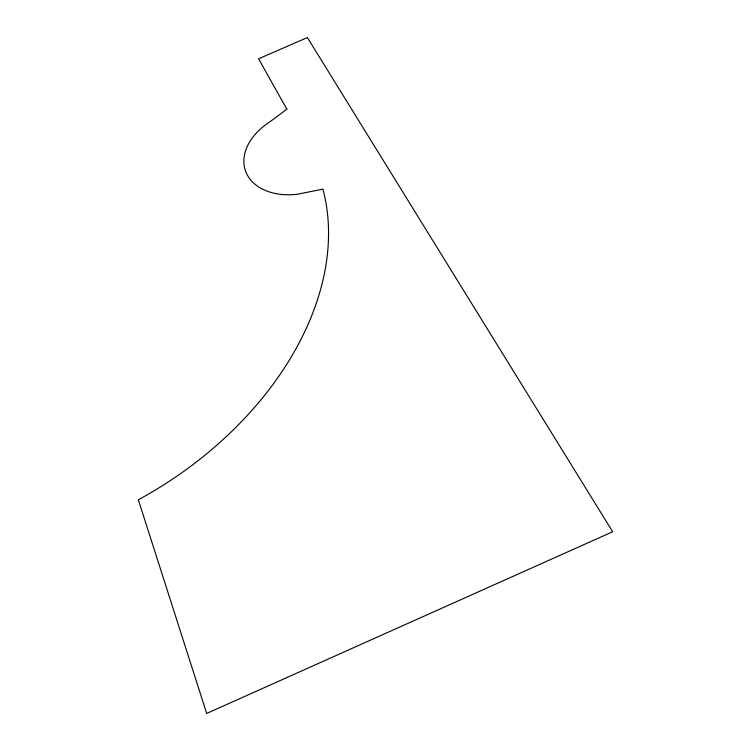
<?xml version="1.0" encoding="UTF-8"?>
<svg xmlns="http://www.w3.org/2000/svg" width="751" height="751" viewBox="0 0 751 751"><rect width="100%" height="100%" fill="white"/><g stroke="black" fill="none" stroke-linecap="round" stroke-linejoin="round"><path stroke-width="1.13" d="M286.854 109.186L269.421 122.169A58.203 40.676 -18.5 0 0 245.84 171.772A58.203 40.676 -18.5 0 0 297.443 194.227L322.921 189.139A306.079 214.692 -30.8 0 1 138.334 499.781L206.685 713.45L612.666 531.755L307.375 37.55L258.597 58.794L286.854 109.186"/></g></svg>
